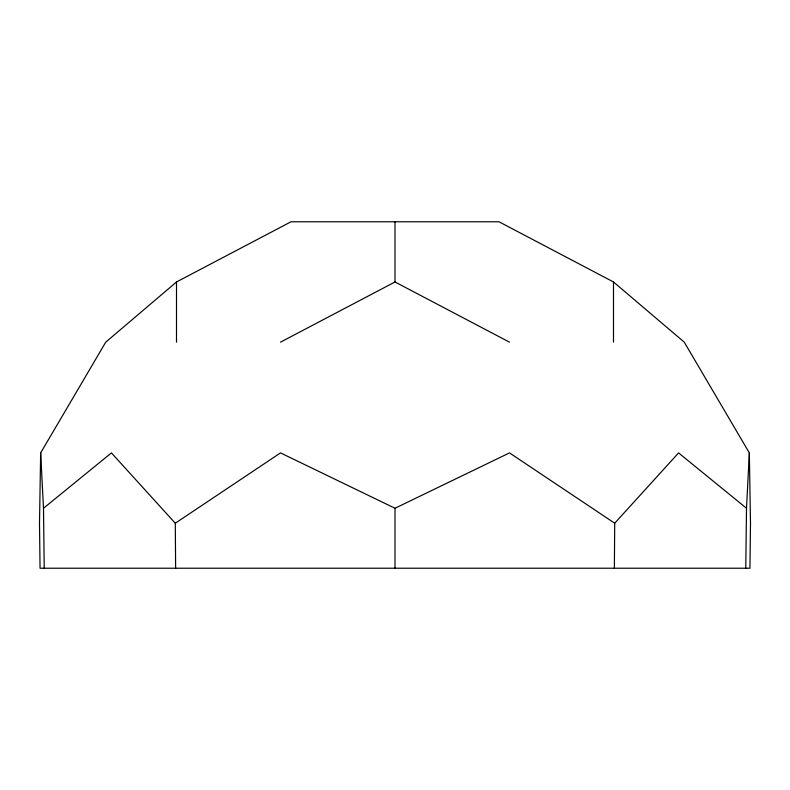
<?xml version="1.0" encoding="UTF-8"?>
<svg xmlns="http://www.w3.org/2000/svg" width="790" height="790" viewBox="0 0 790 790"><rect width="100%" height="100%" fill="white"/><g stroke="black" fill="none" stroke-linecap="round" stroke-linejoin="round"><path stroke-width="1.19" d="M614.373 568.227L614.709 523.227L678.58 452.897L746.501 508.256L745.78 568.227M40.655 452.897L39.5 523.227L40.053 568.227L749.947 568.227L750.5 523.227L749.345 452.897L684.268 342.169L613.494 281.971L498.984 221.773L291.016 221.773L176.506 281.971L105.732 342.169L40.655 452.897L43.499 508.256L44.22 568.227M746.501 508.256L749.345 452.897M43.499 508.256L111.42 452.897L175.291 523.227L175.627 568.227M175.291 523.227L280.49 452.897L395 508.256L509.511 452.897L614.709 523.227M280.49 342.169L395 281.971L509.511 342.169M613.494 281.971L613.494 342.169M395 221.773L395 281.971M395 508.256L395 568.227M176.506 281.971L176.506 342.169"/></g></svg>
